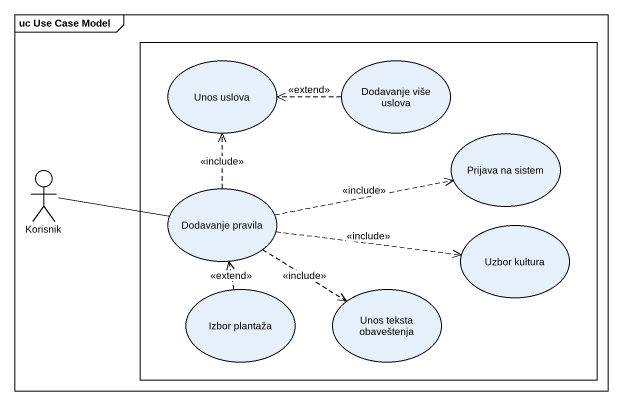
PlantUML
@startuml
mainframe uc Use Case Model
rectangle " " as rectangle1 {
  usecase "Unos uslova" as Unos_uslova
  usecase "Dodavanje više uslova" as Dodavanje_više_uslova
  usecase "Prijava na sistem" as Prijava_na_sistem
  usecase "Dodavanje pravila" as Dodavanje_pravila
  usecase "Uzbor kultura" as Uzbor_kultura
  usecase "Izbor plantaža" as Izbor_plantaža
  usecase "Unos teksta obaveštenja" as Unos_teksta_obaveštenja
}
actor Korisnik
Dodavanje_više_uslova .left.> Unos_uslova : <<extend>>
Korisnik -right- Dodavanje_pravila
Dodavanje_pravila .up.> Unos_uslova : <<include>>
Dodavanje_pravila .right.> Prijava_na_sistem : <<include>>
Dodavanje_pravila .right.> Uzbor_kultura : <<include>>
Dodavanje_pravila ..> Unos_teksta_obaveštenja : <<include>>
Izbor_plantaža .up.> Dodavanje_pravila : <<extend>>
@enduml
